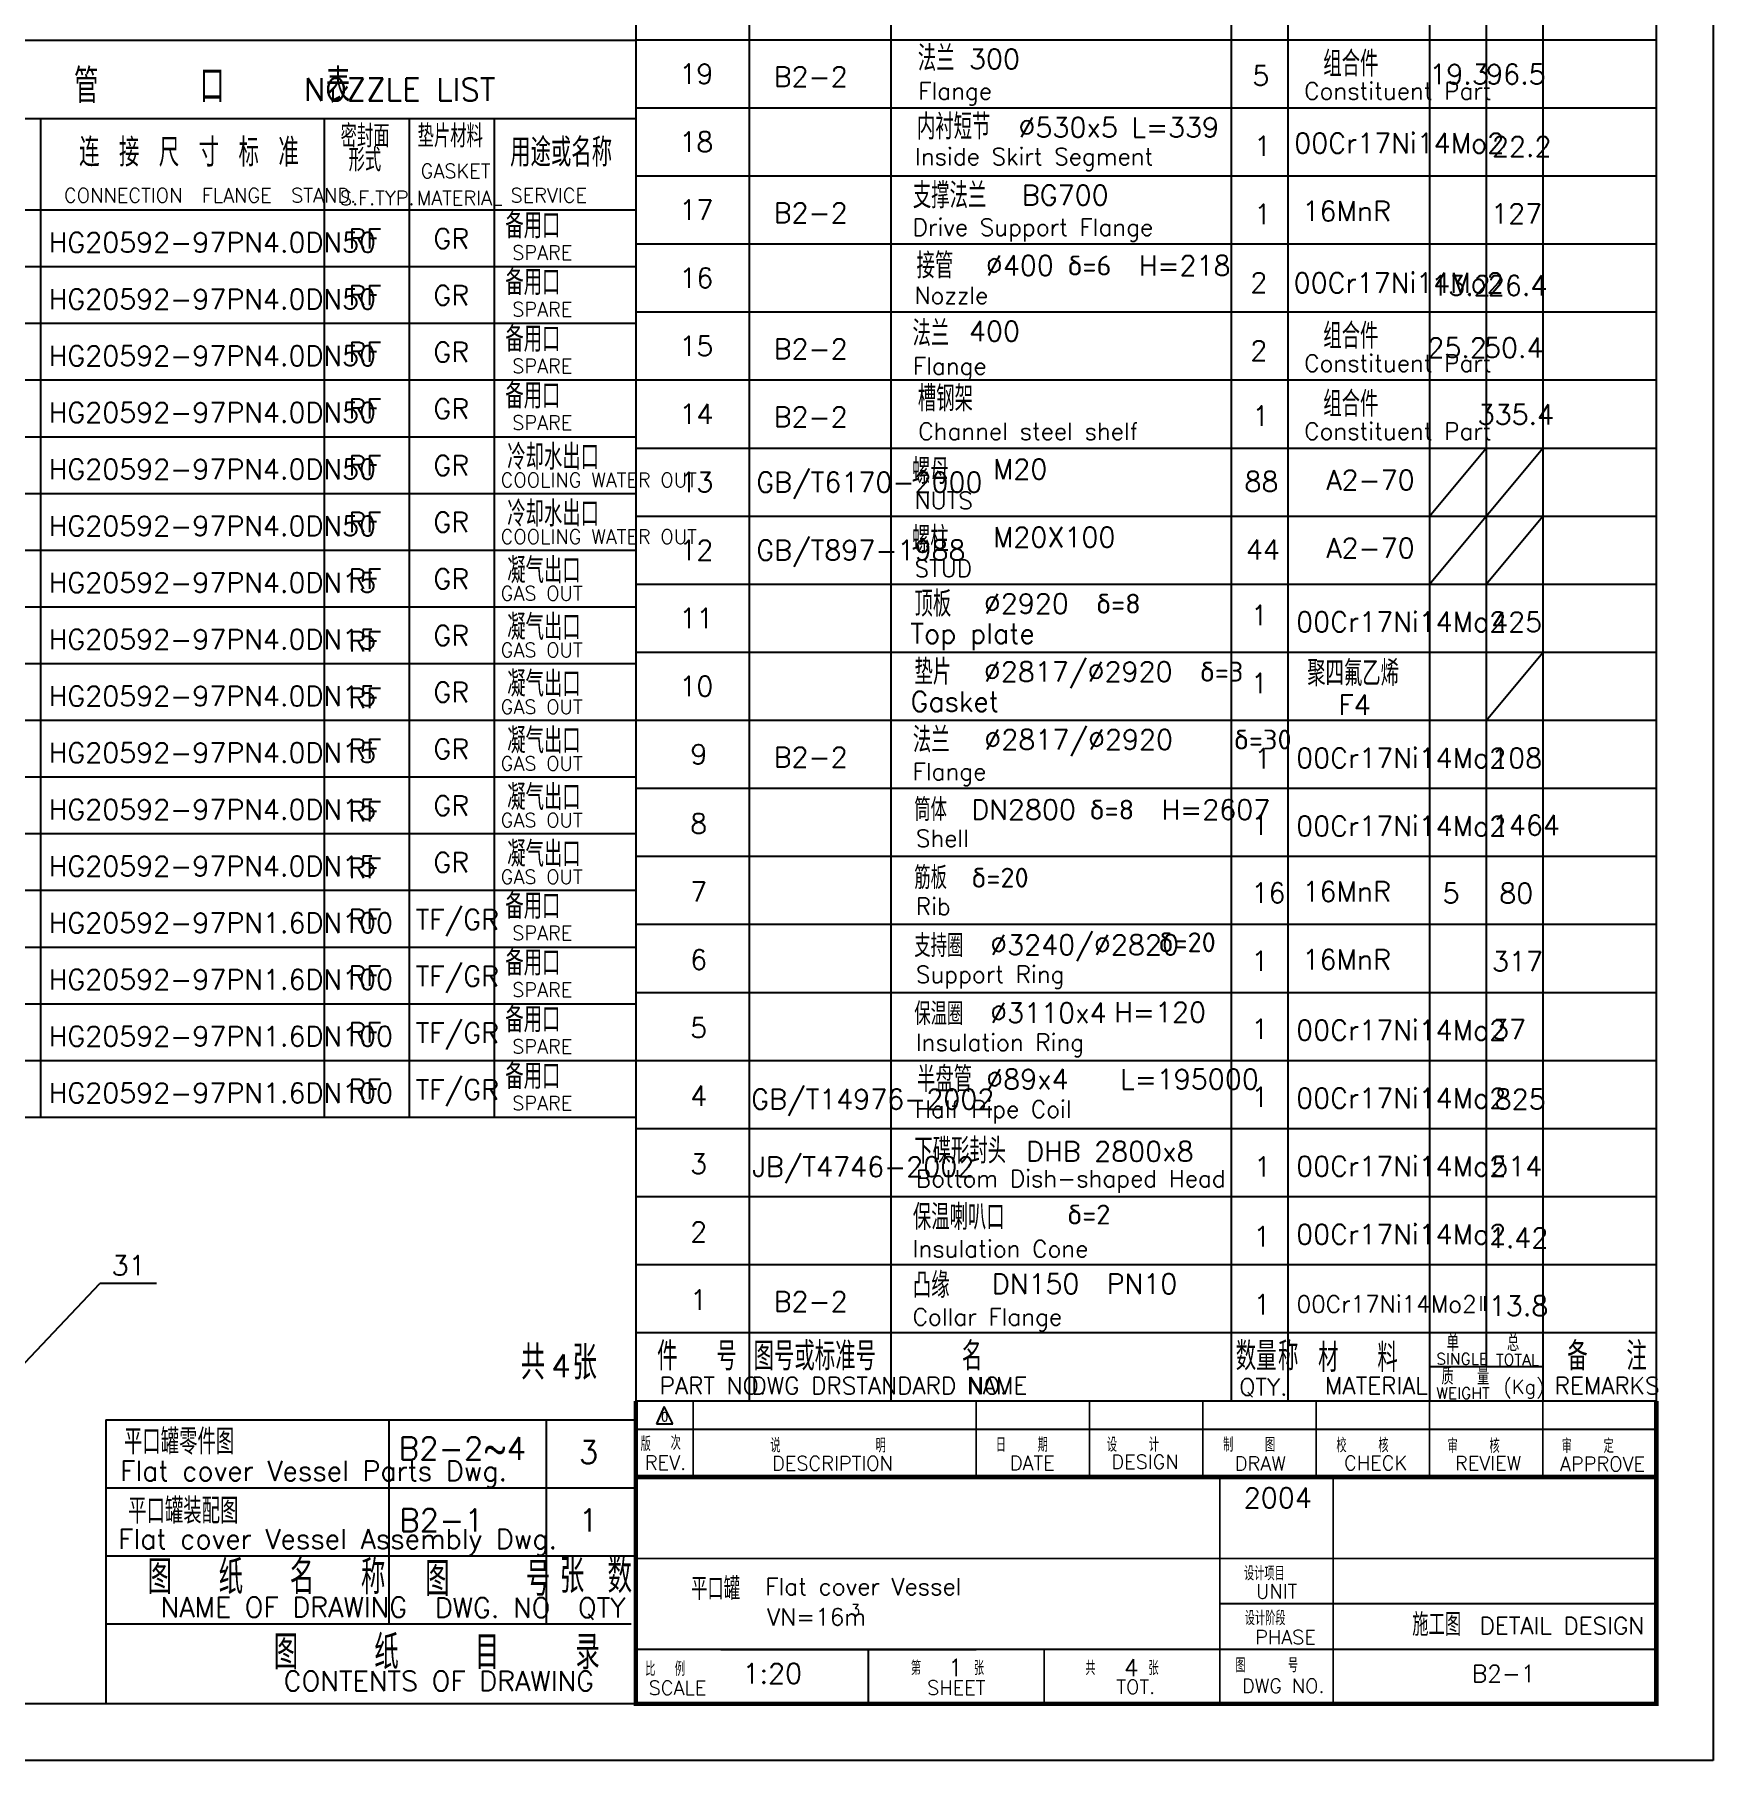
# Model space of a CAD drawing. Extents: x 1512 to 4800, y -77 to 764.
# Drawn here: x 1810.2 to 2106.2, y -76.5 to 227.9 of the extents above; entities that cross this region are included whole.
import ezdxf
from ezdxf.enums import TextEntityAlignment as Align

# ---------------------------------------------------------------- set-up
doc = ezdxf.new("R2010")
doc.units = 0
doc.header["$MEASUREMENT"] = 0
doc.layers.get('0').update_dxf_attribs({"linetype": 'CONTINUOUS'})
doc.layers.add('1', color=1, linetype='CONTINUOUS')
doc.styles.add('ACANSTS', font='romans.shx', dxfattribs={"height": 1, "bigfont": 'gbcbig.shx'})

msp = doc.modelspace()

# ---------------------------------------------------------------- linework, layer by layer
for p, q in [((2096.2723817, 226.8732907), (1916.2723817, 226.8732907)), ((2096.2723817, 214.8732907), (1916.2723817, 214.8732907)), ((2096.2723817, 202.8732907), (1916.2723817, 202.8732907)), ((2096.2723817, 190.8732907), (1916.2723817, 190.8732907)), ((2096.2723817, 178.8732907), (1916.2723817, 178.8732907)), ((2096.2723817, 166.8732907), (1916.2723817, 166.8732907)), ((2096.2723817, 154.8732907), (1916.2723817, 154.8732907)), ((2096.2723817, 142.8732907), (1916.2723817, 142.8732907)), ((2096.2723817, 130.8732907), (1916.2723817, 130.8732907)), ((2096.2723817, 118.8732907), (1916.2723817, 118.8732907)), ((2066.2763817, 106.8732911), (2076.2763817, 118.8732911)), ((2096.2723817, 106.8732907), (1916.2723817, 106.8732907)), ((2096.2723817, 82.8732907), (1916.2723817, 82.8732907)), ((2096.2723817, 70.8732907), (1916.2723817, 70.8732907)), ((2096.2723817, 58.8732907), (1916.2723817, 58.8732907)), ((2096.2723817, 46.8732907), (1916.2723817, 46.8732907)), ((2096.2723817, 34.8732907), (1916.2723817, 34.8732907)), ((2096.2723817, 22.8732907), (1916.2723817, 22.8732907)), ((2096.2723817, 10.8732907), (1916.2723817, 10.8732907)), ((2096.2723817, -1.1267093), (1916.2723817, -1.1267093)), ((1916.2763814, -13.1267093), (2096.2763814, -13.1267093)), ((1921.262048, -14.1090015), (1919.8883783, -17.1512701)), ((1922.814891, -17.1512701), (1921.262048, -14.1090015)), ((1822.7927294, -16.4509363), (1916.2803811, -16.4509363)), ((1916.2763814, -18.1267093), (2096.2763814, -18.1267093)), ((1919.8883783, -17.1512701), (1922.814891, -17.1512701)), ((1822.7927294, -28.4509363), (1916.2803811, -28.4509363)), ((2096.2763814, -36.9267093), (2096.2763814, -44.9267093)), ((1822.7927294, -40.4509363), (1916.2803811, -40.4509363)), ((2096.2763814, -48.9267093), (2019.2763814, -48.9267093)), ((1822.7927294, -52.4509363), (1915.4248035, -52.4509363)), ((1916.2763814, -66.5267093), (1916.2763814, -56.9267093)), ((1916.2763814, -66.5267093), (1916.2763814, -56.9267093)), ((1931.2763814, -56.9267093), (1976.2763814, -56.9267093)), ((2096.2763814, -56.9267093), (2019.2763814, -56.9267093)), ((1916.2763814, -66.5267093), (1931.2763814, -66.5267093)), ((1976.2763814, -66.5267093), (1990.8763814, -66.5267093))]:
    msp.add_line(p, q)
at = {"ltscale": 5}
for p, q in [((2066.2763814, 154.8732907), (2056.2763814, 142.8732907)), ((2076.2763814, 154.8732907), (2066.2763814, 142.8732907)), ((2066.2763814, 142.8732907), (2056.2763814, 130.8732907)), ((2076.2763814, 142.8732907), (2066.2763814, 130.8732907))]:
    msp.add_line(p, q, dxfattribs=at)
at = {"ltscale": 10}
for p, q in [((2096.2723817, 94.8732907), (1916.2723817, 94.8732907)), ((1801.210757, -14.0393104), (1821.6985371, 7.587828)), ((2076.2763814, -7.1267093), (2056.2763814, -7.1267093))]:
    msp.add_line(p, q, dxfattribs=at)
msp.add_lwpolyline([(2106.2763814, -76.5267093), (1512.2763814, -76.5267093), (1512.2763814, 764.4732907), (2106.2763814, 764.4732907)], close=True)
for points in [[(1916.2723817, 196.8732907), (1781.2723817, 196.8732907)], [(1916.2723817, 186.8732907), (1781.2723817, 186.8732907)], [(1916.2723817, 176.8732907), (1781.2723817, 176.8732907)], [(1916.2723817, 166.8732907), (1781.2723817, 166.8732907)], [(1916.2723817, 156.8732907), (1781.2723817, 156.8732907)], [(1916.2723817, 146.8732907), (1781.2723817, 146.8732907)], [(1916.2723817, 136.8732907), (1781.2723817, 136.8732907)], [(1916.2723817, 126.8732907), (1781.2723817, 126.8732907)], [(1916.2723817, 116.8732907), (1781.2723817, 116.8732907)], [(1916.2723817, 106.8732907), (1781.2723817, 106.8732907)], [(1916.2723817, 96.8732907), (1781.2723817, 96.8732907)], [(1916.2723817, 86.8732907), (1781.2723817, 86.8732907)], [(1916.2723817, 76.8732907), (1781.2723817, 76.8732907)], [(1916.2723817, 66.8732907), (1781.2723817, 66.8732907)], [(1916.2723817, 56.8732907), (1781.2723817, 56.8732907)], [(1916.2723817, 46.8732907), (1781.2723817, 46.8732907)], [(1916.2723817, 36.8732907), (1646.2723817, 36.8732907)], [(1916.2763814, -56.9267093), (1916.2763814, -36.9267093)]]:
    msp.add_lwpolyline(points)
for points in [[(1916.2763814, -26.5267093, 0.8, 0.8, 0), (1916.2763814, -13.1267093, 0.8, 0.8, 0)], [(1926.4013814, -13.1267093, 0.3, 0.3, 0), (1926.4013814, -26.5267093, 0.3, 0.3, 0)], [(1976.2763814, -26.5267093, 0.3, 0.3, 0), (1976.2763814, -13.1267093, 0.3, 0.3, 0)], [(1996.2763814, -26.5267093, 0.3, 0.3, 0), (1996.2763814, -13.1267093, 0.3, 0.3, 0)], [(2016.2763814, -26.5267093, 0.3, 0.3, 0), (2016.2763814, -13.1267093, 0.3, 0.3, 0)], [(2036.2763814, -26.5267093, 0.3, 0.3, 0), (2036.2763814, -13.1267093, 0.3, 0.3, 0)], [(2056.2763814, -26.5267093, 0.3, 0.3, 0), (2056.2763814, -13.1267093, 0.3, 0.3, 0)], [(2076.2763814, -26.5267093, 0.3, 0.3, 0), (2076.2763814, -13.1267093, 0.3, 0.3, 0)], [(2096.2763814, -13.1267093, 0.8, 0.8, 0), (2096.2763814, -26.5267093, 0.8, 0.8, 0)], [(2096.2763814, -26.5267093, 0.8, 0.8, 0), (2096.2763814, -66.5267093, 0.8, 0.8, 0), (1916.2763814, -66.5267093, 0.8, 0.8, 0), (2016.2763814, -66.5267093, 0.8, 0.8, 0), (1916.2763814, -66.5267093, 0.8, 0.8, 0), (1916.2763814, -26.5267093, 0.8, 0.8, 0)], [(2096.2763814, -26.5267093, 0.8, 0.8, 0), (1916.2763814, -26.5267093, 0.8, 0.8, 0)], [(2019.2763814, -66.5267093, 0.3, 0.3, 0), (2019.2763814, -26.5267093, 0.3, 0.3, 0)], [(2039.2763814, -26.5267093, 0.3, 0.3, 0), (2039.2763814, -66.5267093, 0.3, 0.3, 0)], [(1916.2763814, -40.9267093, 0.3, 0.3, 0), (2096.2763814, -40.9267093, 0.3, 0.3, 0)], [(1916.2763814, -56.9267093, 0.3, 0.3, 0), (2019.2763814, -56.9267093, 0.3, 0.3, 0)], [(1957.2763814, -56.9267093, 0.3, 0.3, 0), (1957.2763814, -66.5267093, 0.3, 0.3, 0)], [(1988.2763814, -56.9267093, 0.3, 0.3, 0), (1988.2763814, -66.5267093, 0.3, 0.3, 0)]]:
    msp.add_lwpolyline(points, format="xyseb")
at = {"layer": '1', "ltscale": 10}
for p, q in [((1916.2763814, 394.8732907), (1916.2763814, -13.1267093)), ((1936.2764281, 394.8732907), (1936.2764281, -13.1267093)), ((1961.2764281, 394.8732907), (1961.2764281, -13.1267093)), ((2021.2763814, 394.8732907), (2021.2763814, -13.1267093)), ((2031.2763814, 394.8732907), (2031.2763814, -13.1267093)), ((2056.2763814, 394.8732907), (2056.2763814, -13.1267093)), ((2066.2763814, 394.8732907), (2066.2763814, -7.1267093)), ((2076.2763814, 394.8732907), (2076.2763814, -13.1267093)), ((1916.2723817, 334.8732907), (1916.2723817, 64.8732907)), ((1781.2723817, 226.8732907), (1916.2723817, 226.8732907)), ((1916.2723817, 226.8732907), (1916.2723817, 36.8732907)), ((1781.2723817, 213.0717734), (1916.2723817, 213.0717734)), ((1811.2723817, 213.0717734), (1811.2723817, 56.8732907)), ((1861.2723817, 213.0717734), (1861.2723817, 56.8732907)), ((1876.2723817, 213.0717734), (1876.2723817, 56.8732907)), ((1891.2723817, 213.0717734), (1891.2723817, 56.8732907)), ((1811.2723817, 56.8732907), (1811.2723817, 36.8732907)), ((1861.2723817, 56.8732907), (1861.2723817, 36.8732907)), ((1876.2723817, 56.8732907), (1876.2723817, 36.8732907)), ((1891.2723817, 56.8732907), (1891.2723817, 36.8732907)), ((1822.7927294, -16.4509363), (1822.7927294, -66.4509363)), ((1872.6989313, -16.4509363), (1872.6989313, -52.4509363)), ((1900.4248035, -16.4509363), (1900.4248035, -52.4509363))]:
    msp.add_line(p, q, dxfattribs=at)
at = {"layer": '1', "ltscale": 500}
msp.add_line((1831.6985371, 7.587828), (1821.6985371, 7.587828), dxfattribs=at)
at = {"layer": '1', "ltscale": 10}
msp.add_lwpolyline([(2096.2763814, -66.5267093), (1537.2763814, -66.5267093), (1537.2763814, 754.4732907), (2096.2763814, 754.4732907)], close=True, dxfattribs=at)

# ---------------------------------------------------------------- texts
at = {"style": 'ACANSTS'}
for s, height, p in [('法兰', 4.5, (1966.0103172, 221.4029122)), ('300', 3.5, (1975.027103, 221.7856752)), ('管    口    表', 6, (1817.1673028, 215.7723738)), ('NOZZLE LIST', 4, (1857.7266613, 216.1540844)), ('Flange', 3, (1966.0983168, 216.3774356)), ('连 接 尺 寸 标 准', 5, (1818.0677639, 204.5694913)), ('密封面', 4, (1864.1832055, 207.9415159)), ('垫片材料', 4, (1877.7696216, 207.9415159)), ('用途或名称', 5, (1894.086367, 204.5694913)), ('形式', 4, (1865.5891646, 203.7264859)), ('GASKET ', 2.5, (1878.3064069, 202.5377922)), ('CONNECTION  FLANGE  STAND.', 2.5, (1815.3944971, 198.2473532)), ('S.F.TYP.', 2.5, (1864.0610591, 197.7882062)), ('MATERIAL', 2.5, (1877.5996183, 197.7882062)), ('SERVICE', 2.5, (1894.1594248, 198.2473532)), ('备用口', 4.5, (1893.2430073, 191.9022737)), ('HG20592-97PN4.0DN50', 3.5, (1812.688817, 189.4429645)), ('GR', 3.5, (1880.5598672, 190.1109495)), ('SPARE', 2.5, (1894.4540184, 188.1445422)), ('备用口', 4.5, (1893.2430073, 181.9022737)), ('00Cr17Ni14Mo2', 3.5, (2032.3085318, 182.3091561)), ('HG20592-97PN4.0DN50', 3.5, (1812.688817, 179.4429645)), ('GR', 3.5, (1880.5598672, 180.1109495)), ('SPARE', 2.5, (1894.4540184, 178.1445422)), ('备用口', 4.5, (1893.2430073, 171.9022737)), ('法兰', 4.5, (1965.0641468, 172.8987647)), ('400', 3.5, (1975.027103, 173.7856752)), ('GR', 3.5, (1880.5598672, 170.1109495)), ('HG20592-97PN4.0DN50', 3.5, (1812.688817, 169.4429645)), ('SPARE', 2.5, (1894.4540184, 168.1445422)), ('Flange', 3, (1965.1521464, 167.8732881)), ('备用口', 4.5, (1893.2430073, 161.9022737)), ('槽钢架', 4.5, (1966.0103172, 161.4029122)), ('HG20592-97PN4.0DN50', 3.5, (1812.688817, 159.4429645)), ('GR', 3.5, (1880.5598672, 160.1109495)), ('SPARE', 2.5, (1894.4540184, 158.1445422)), ('Channel steel shelf', 3, (1966.0983168, 156.3774356)), ('冷却水出口', 4.5, (1893.5771612, 151.0857262)), ('HG20592-97PN4.0DN50', 3.5, (1812.688817, 149.4429645)), ('GR', 3.5, (1880.5598672, 150.1109495)), ('螺母', 4.5, (1964.9628728, 148.5974314)), ('M20', 3.5, (1979.2639523, 149.4570845)), ('COOLING WATER OUT', 2.5, (1892.4199445, 148.0512972)), ('GB/T6170-2000', 3.5, (1937.5199317, 147.1533424)), ('88', 3.5, (2023.6235767, 147.2682712)), ('A2-70', 3.5, (2038.0498942, 147.5444041)), ('NUTS', 3, (1965.4378163, 144.1949119)), ('GR', 3.5, (1880.5598672, 140.1109495)), ('冷却水出口', 4.5, (1893.5771612, 141.0857262)), ('HG20592-97PN4.0DN50', 3.5, (1812.688817, 139.4429645)), ('COOLING WATER OUT', 2.5, (1892.4199445, 138.0512972)), ('螺柱', 4.5, (1964.9628728, 136.5974314)), ('M20X100', 3.5, (1979.2639523, 137.4570845)), ('GB/T897-1988', 3.5, (1937.5199317, 135.1533424)), ('44', 3.5, (2023.8916565, 135.2682712)), ('A2-70', 3.5, (2038.0498942, 135.5444041)), ('凝气出口', 4.5, (1893.5771612, 131.0857262)), ('STUD', 3, (1965.4378163, 132.1949119)), ('HG20592-97PN4.0DN15', 3.5, (1812.688817, 129.4429645)), ('GR', 3.5, (1880.5598672, 130.1109495)), ('GAS OUT', 2.5, (1892.4199445, 128.0512972)), ('顶板', 4.5, (1965.415633, 125.1949226)), ('%%c2920  δ=8', 3.5, (1977.649488, 125.7384511)), ('凝气出口', 4.5, (1893.5771612, 121.0857262)), ('1', 3.5, (2024.7746745, 123.6982715)), ('HG20592-97PN4.0DN15', 3.5, (1812.688817, 119.4429645)), ('GR', 3.5, (1880.5598672, 120.1109495)), ('Top plate', 3.5, (1964.7091315, 120.4752223)), ('GAS OUT', 2.5, (1892.4199445, 118.0512972)), ('凝气出口', 4.5, (1893.5771612, 111.0857262)), ('垫片', 4.5, (1965.415633, 113.1949226)), ('%%c2817/%%c2920  δ=3', 3.5, (1977.649488, 113.7384511)), ('聚四氟乙烯', 4.5, (2034.686767, 112.9623401)), ('HG20592-97PN4.0DN15', 3.5, (1812.688817, 109.4429645)), ('GR', 3.5, (1880.5598672, 110.1109495)), ('1', 3.5, (2024.7746745, 111.6982715)), ('GAS OUT', 2.5, (1892.4199445, 108.0512972)), ('Gasket', 3.5, (1964.7091315, 108.4752223)), ('F4', 3.5, (2040.2051496, 107.9074293)), ('GR', 3.5, (1880.5598672, 100.1109495)), ('凝气出口', 4.5, (1893.5771612, 101.0857262)), ('HG20592-97PN4.0DN15', 3.5, (1812.688817, 99.4429645)), ('GAS OUT', 2.5, (1892.4199445, 98.0512972)), ('凝气出口', 4.5, (1893.5771612, 91.0857262)), ('HG20592-97PN4.0DN15', 3.5, (1812.688817, 89.4429645)), ('GR', 3.5, (1880.5598672, 90.1109495)), ('GAS OUT', 2.5, (1892.4199445, 88.0512972)), ('凝气出口', 4.5, (1893.5771612, 81.0857262)), ('HG20592-97PN4.0DN15', 3.5, (1812.688817, 79.4429645)), ('GR', 3.5, (1880.5598672, 80.1109495)), ('GAS OUT', 2.5, (1892.4199445, 78.0512972)), ('备用口', 4.5, (1893.2430073, 71.9022737)), ('TF/GR', 3.5, (1877.4221391, 70.0330743)), ('HG20592-97PN1.6DN100', 3.5, (1812.688817, 69.4429645)), ('SPARE', 2.5, (1894.4540184, 68.1445422)), ('TF/GR', 3.5, (1877.4221391, 60.0330743)), ('备用口', 4.5, (1893.2430073, 61.9022737)), ('HG20592-97PN1.6DN100', 3.5, (1812.688817, 59.4429645)), ('SPARE', 2.5, (1894.4540184, 58.1445422)), ('备用口', 4.5, (1893.2430073, 51.9022737)), ('HG20592-97PN1.6DN100', 3.5, (1812.688817, 49.4429645)), ('TF/GR', 3.5, (1877.4221391, 50.0330743)), ('SPARE', 2.5, (1894.4540184, 48.1445422)), ('备用口', 4.5, (1893.2430073, 41.9022737)), ('HG20592-97PN1.6DN100', 3.5, (1812.688817, 39.4429645)), ('TF/GR', 3.5, (1877.4221391, 40.0330743)), ('SPARE', 2.5, (1894.4540184, 38.1445422)), ('共', 6, (1895.9501347, -9.3608767, -15)), ('张', 6, (1905.0879587, -9.3608767, -15)), ('件  号', 5, (1920.0262748, -7.7289218)), ('图号或标准号', 5, (1937.0365588, -7.7289218)), ('名              称', 5, (1973.7752399, -7.7289218)), ('数量', 5, (2022.0879732, -7.7289218)), ('材  料', 5, (2036.6175902, -8.0032518)), ('单', 3, (2059.2979683, -4.3525266)), ('总', 3, (2069.9293944, -4.3556637)), ('备  注', 5, (2080.5608224, -7.7289218)), ('4', 4, (1901.3446573, -8.9364307, -15)), ('SINGLE', 2, (2057.462569, -6.7174683)), ('TOTAL', 2, (2067.9729539, -6.8449104)), ('PART NO.', 3, (1920.4685248, -11.9232861)), ('DWG DRSTANDARD NO.', 3, (1936.653909, -11.9232861)), ('NAME', 3, (1974.6646716, -11.9232861)), ('MATERIAL', 3, (2037.8357511, -11.9232861)), ('质  量', 3, (2058.3780586, -10.2756654)), ('(Kg)', 2.5, (2069.2789771, -11.876135)), ('REMARKS', 3, (2078.3465207, -11.9232861)), ('QTY.', 3, (2022.7074711, -12.1537883)), ('WEIGHT', 2, (2057.462569, -12.7462714)), ('B2-2~4', 4, (1874.4395415, -23.4909698)), ('3', 4, (1906.2077302, -24.1652822)), ('版  ', 2.5, (1917.1068821, -21.9412542)), ('次', 2.5, (1922.4147984, -21.7604672)), ('说         明', 2.5, (1939.9947752, -22.2059145)), ('日   期', 2.5, (1979.7549192, -22.0881651)), ('设   计', 2.5, (1999.3549192, -22.0881651)), ('制   图', 2.5, (2019.8526699, -22.0881651)), ('校   核', 2.5, (2039.8512813, -22.1960652)), ('审   核', 2.5, (2059.4512813, -22.3039641)), ('审   定', 2.5, (2079.5914321, -22.3039653)), ('Flat cover Vessel Parts Dwg.', 3.5, (1825.2946961, -27.1944902, 15)), ('REV.', 2.5, (1917.8472329, -25.2560259)), ('DESCRIPTION', 2.5, (1940.2905037, -25.3788127)), ('DATE', 2.5, (1982.2256, -25.301412)), ('DESIGN', 2.5, (2000.1436571, -25.1211248)), ('DRAW', 2.5, (2021.9029122, -25.4014345)), ('CHECK', 2.5, (2041.1904603, -25.3004569)), ('B2-1', 4, (1874.5441101, -36.1601033)), ('1', 4, (1906.2077302, -36.1601033)), ('Flat cover Vessel Assembly Dwg.', 3.5, (1824.9469807, -39.2089759, 15)), ('图  纸  名  称', 6, (1830.1262788, -47.1906193)), ('图   号', 6, (1879.1037848, -47.5032125)), ('张 数', 6, (1902.8482556, -46.9888446)), ('设计项目', 2.5, (2023.5432481, -44.7762554)), ('UNIT', 2.5, (2025.6455279, -47.957004)), ('NAME OF DRAWING', 3.5, (1832.4228771, -51.2234615, 15)), ('DWG. NO', 3.5, (1880.794194, -51.3268595, 15)), ('QTY', 3.5, (1906.0477956, -51.3268595, 15)), ('设计阶段', 2.5, (2023.6818765, -52.6645504)), ('施工图', 4, (2053.2151829, -54.5625919)), ('DETAIL DESIGN', 3, (2065.1079801, -54.2590181)), ('图   纸   目   录', 6, (1852.3870855, -60.4284622)), ('PHASE', 2.5, (2025.5017063, -56.0365127)), ('CONTENTS OF DRAWING', 3.5, (1854.144661, -64.2605115, 15)), ('比  例', 2.5, (1917.9165636, -61.626283)), ('1:20', 3.5, (1935.0957005, -62.9225097)), ('第     张', 2.5, (1964.7827453, -61.468609)), ('1', 3, (1971.378467, -61.6587691)), ('共     张', 2.5, (1995.5663825, -61.4686078)), ('4', 3, (2002.378467, -61.6587691)), ('图    号', 2.5, (2022.0412659, -60.9688423)), ('SCALE', 2.5, (1918.5204843, -64.975088)), ('SHEET ', 2.5, (1967.6483654, -64.9392384)), ('TOT.', 2.5, (2001.0229468, -64.7815644)), ('DWG NO.', 2.5, (2023.1825663, -64.6112134))]:
    msp.add_text(s, height=height, dxfattribs=at).set_placement(p)
at = {"ltscale": 10, "style": 'ACANSTS'}
for p in [(2042.3905251, 222.9333397), (2042.3905251, 174.9333397), (2042.3905251, 162.9333397)]:
    msp.add_text('组合件', height=4.5, dxfattribs=at).set_placement(p, align=Align.MIDDLE)
for s, height, p in [('19', 3.5, (1923.9455239, 219.1727651)), ('B2-2', 3.5, (1940.5809885, 218.6670363)), ('Constituent Part', 3, (2034.1732437, 216.3951182)), ('内衬短节', 4.5, (1965.8539119, 209.3468906)), ('%%c530x5 L=339', 3.5, (1983.7548841, 209.7372289)), ('18', 3.5, (1923.9455239, 207.1727651)), ('00Cr17Ni14Mo2', 3.5, (2032.4050059, 206.9539309)), ('Inside Skirt Segment', 3, (1965.5101754, 204.8363213)), ('1', 3.5, (2025.3311966, 206.4340134)), ('22.2', 3.5, (2067.2900387, 206.3471605)), ('支撑法兰', 4.5, (1965.1351902, 197.2046315)), ('BG700', 3.5, (1984.3641731, 197.7711494)), ('17', 3.5, (1923.9455239, 195.1727651)), ('B2-2', 3.5, (1940.5809885, 194.6670363)), ('1', 3.5, (2025.3311966, 194.4340134)), ('16MnR', 3.5, (2033.8605519, 194.9776118)), ('127', 3.5, (2067.1386033, 194.5060077)), ('Drive Support Flange', 3, (1965.0992212, 192.3663028)), ('接管', 4.5, (1965.782514, 184.8427432)), ('%%c400 δ=6  H=218', 3.5, (1977.9970788, 185.3683741)), ('16', 3.5, (1923.9455239, 183.1727651)), ('Nozzle', 3, (1965.4387775, 180.3321739)), ('13.2', 3.5, (2056.5605481, 181.8430131)), ('26.4', 3.5, (2066.5605481, 181.8430131)), ('15', 3.5, (1923.9455239, 171.1727651)), ('B2-2', 3.5, (1940.5809885, 170.6670363)), ('Constituent Part', 3, (2034.1732437, 168.3951182)), ('14', 3.5, (1923.9455239, 159.1727651)), ('B2-2', 3.5, (1940.5809885, 158.6670363)), ('Constituent Part', 3, (2034.1732437, 156.3951182)), ('13', 3.5, (1923.9455239, 147.1727651)), ('12', 3.5, (1923.9455239, 135.1727651)), ('11', 3.5, (1923.9455239, 123.1727651)), ('00Cr17Ni14Mo2', 3.5, (2032.7504632, 122.5143283)), ('425', 3.5, (2067.1386033, 122.5060077)), ('10', 3.5, (1923.9455239, 111.1727651)), ('法兰', 4.5, (1965.1351902, 101.2046315)), ('%%c2817/%%c2920   δ=30', 3.5, (1977.7324601, 101.7711494)), ('9', 3.5, (1925.8830873, 99.1727651)), ('B2-2', 3.5, (1940.5809885, 98.6670363)), ('1', 3.5, (2025.3311966, 98.4340134)), ('00Cr17Ni14Mo2', 3.5, (2032.7504632, 98.5143283)), ('108', 3.5, (2067.1386033, 98.5060077)), ('Flange', 3, (1965.0992212, 96.3663028)), ('筒体', 4, (1965.3876335, 89.1561534)), ('DN2800 δ=8  H=2607', 3.5, (1975.4444706, 89.4108968)), ('8', 3.5, (1925.8432619, 86.9477732)), ('1', 3.5, (2024.8542591, 86.7231325)), ('00Cr17Ni14Mo2', 3.5, (2032.7504632, 86.5143283)), ('1464', 3.5, (2067.2707165, 86.6655996)), ('Shell', 3, (1965.6626586, 84.5941706)), ('筋板', 4, (1965.3876335, 77.1561534)), ('δ=20', 3.5, (1975.4444706, 77.4108968)), ('7', 3.5, (1925.8432619, 74.9477732)), ('16', 3.5, (2024.8542591, 74.7231325)), ('16MnR', 3.5, (2033.8565522, 74.9776118)), ('5', 3.5, (2058.5710842, 74.6655996)), ('80', 3.5, (2068.5710842, 74.6655996)), ('Rib', 3, (1965.6626586, 72.5941706)), ('支持圈', 4, (1965.3876335, 65.1561534)), ('%%c3240/%%c2820', 3.5, (1978.7709286, 65.5770748)), ('δ=20', 3.5, (2008.4510958, 66.012528)), ('6', 3.5, (1925.8432619, 62.9477732)), ('1', 3.5, (2024.8542591, 62.7231325)), ('16MnR', 3.5, (2033.8565522, 62.9776118)), ('317', 3.5, (2067.2707165, 62.6655996)), ('Support Ring', 3, (1965.6626586, 60.5941706)), ('保温圈', 4, (1965.3876335, 53.1561534)), ('%%c3110x4', 3.5, (1978.7709286, 53.5770748)), ('H=120', 3.5, (2000.6485599, 53.6789238)), ('5', 3.5, (1925.8432619, 50.9477732)), ('1', 3.5, (2024.8542591, 50.7231325)), ('00Cr17Ni14Mo2', 3.5, (2032.7504632, 50.5143283)), ('37', 3.5, (2067.2707165, 50.6655996)), ('Insulation Ring', 3, (1965.6626586, 48.5941706)), ('半盘管', 4.5, (1965.8499122, 41.3468906)), ('%%c89x4   L=195000', 3.5, (1978.0644771, 41.8725216)), ('4', 3.5, (1925.8432619, 38.9477732)), ('GB/T14976-2002', 3.5, (1936.6144673, 38.3545506)), ('Half Pipe Coil', 3, (1965.5061757, 36.8363213)), ('1', 3.5, (2024.8542591, 38.7231325)), ('00Cr17Ni14Mo2', 3.5, (2032.7504632, 38.5143283)), ('825', 3.5, (2067.7682877, 38.3471605)), ('下碟形封头', 4.5, (1965.3876335, 28.7375848)), ('3', 3.5, (1925.8432619, 26.9477732)), ('JB/T4746-2002', 3.5, (1936.8108484, 26.4340134)), ('DHB 2800x8', 3.5, (1985.1148315, 29.1408403)), ('Bottom Dish-shaped Head', 3, (1965.6626586, 24.5941706)), ('1', 3.5, (2025.3271969, 26.4340134)), ('00Cr17Ni14Mo2', 3.5, (2032.7504632, 26.5143283)), ('514', 3.5, (2067.1346035, 26.5060077)), ('保温喇叭口', 4.5, (1965.1311905, 17.0461372)), ('δ=2', 3.5, (1992.3530144, 18.0132843)), ('2', 3.5, (1925.8432619, 14.9477732)), ('Insulation Cone', 3, (1965.0952215, 12.2078085)), ('1', 3.5, (2025.2132439, 14.1446)), ('00Cr17Ni14Mo2', 3.5, (2032.7504632, 14.5143283)), ('1.42', 3.5, (2066.7202349, 13.8892303)), ('凸缘', 4.5, (1965.1311905, 5.0461372)), ('DN150  PN10', 3.5, (1979.0677239, 5.7950039)), ('1', 3.5, (1925.8432619, 2.9477732)), ('B2-2', 3.5, (1940.5769888, 2.6670363)), ('Collar Flange ', 3, (1965.0952215, 0.2078085)), ('1', 3.5, (2025.2132439, 2.1446)), ('00Cr17Ni14Mo2Ⅱ', 3, (2032.8332712, 2.4577226)), ('13.8', 3.5, (2066.7202349, 1.8892303)), ('平口罐', 4, (1926.0152643, -48.2398742)), ('Flat cover Vessel', 3, (1939.124034, -47.3470534)), ('VN=16m', 3, (1939.4220026, -52.7039433)), ('3', 2, (1954.0964765, -50.9542468))]:
    msp.add_text(s, height=height, dxfattribs=at).set_placement(p)
for s, height, p in [('5', 3.5, (2026.5110399, 218.8512457)), ('2', 3.5, (2026.1510062, 182.3470982)), ('2', 3.5, (2026.1510062, 170.3470982)), ('1', 3.5, (2026.5110399, 158.8512457)), ('平口罐零件图', 4.5, (1835.702924, -22.5500843)), ('平口罐装配图', 4.5, (1836.438983, -34.7551692))]:
    msp.add_text(s, height=height, dxfattribs=at).set_placement(p, align=Align.CENTER)
at = {"style": 'ACANSTS'}
for s, height, p in [('19.3', 3.5, (2061.4957177, 220.8583641)), ('96.5', 3.5, (2071.4957177, 220.8583641)), ('25.2', 3.5, (2061.1356734, 172.6225924)), ('50.4', 3.5, (2071.1356734, 172.6225924)), ('335.4', 3.5, (2071.4957177, 160.8583641)), ('0', 1.5, (1921.3388814, -15.9230917)), ('B2-1', 3, (2069.3559687, -61.2079181))]:
    msp.add_text(s, height=height, dxfattribs=at).set_placement(p, align=Align.MIDDLE)
for p in [(1868.4755316, 190.1109495), (1868.4755316, 180.1109495), (1868.4755316, 170.1109495), (1868.4755316, 160.1109495), (1868.4755316, 150.1109495), (1868.4755316, 140.1109495), (1868.4755316, 130.1109495), (1868.4755316, 119.0727917), (1868.4755316, 109.0727917), (1868.4755316, 100.1109495), (1868.4755316, 89.0727917), (1868.4755316, 79.0727917), (1868.4755316, 70.1109495), (1868.4755316, 60.1109495), (1868.4755316, 50.1109495), (1868.4755316, 40.1109495)]:
    msp.add_text('RF', height=3.5, dxfattribs=at).set_placement(p, align=Align.CENTER)
at = {"ltscale": 500, "style": 'ACANSTS'}
msp.add_text('31', height=3.5, dxfattribs=at).set_placement((1823.7886069, 9.0383912))
at = {"style": 'ACANSTS'}
for s, p in [('REVIEW', (2066.5923395, -24.080966)), ('APPROVE', (2086.7867023, -24.2391544))]:
    msp.add_text(s, height=2.5, dxfattribs=at).set_placement(p, align=Align.MIDDLE_CENTER)
at = {"style": 'ACANSTS', "flags": 8}
for tag, height, p in [('DWG_NAME_5', 0.0004, (1916.1630032, -15.7811174)), ('DWG_NAME_1', 0.0004, (1916.1630251, -15.7786991)), ('DWG_NAME_3', 0.0004, (1916.1630338, -15.7799235)), ('DWG_NAME_4', 0.0004, (1916.163041, -15.7805051)), ('DWG_NAME_2', 0.0004, (1916.1630951, -15.7793419)), ('ENGINEERING_NAME_4', 0.00045, (1916.1669308, -15.7805835)), ('ENGINEERING_NAME_3', 0.00045, (1916.166986, -15.7799407)), ('ENGINEERING_NAME_1', 0.00045, (1916.1674986, -15.7787683)), ('ENGINEERING_NAME_2', 0.00045, (1916.1675709, -15.7794111)), ('PROJECT_NAME_2', 0.0004, (1916.1713582, -15.7793535)), ('PROJECT_NAME_1', 0.0004, (1916.1713698, -15.7787974)), ('DWG_NO_1', 0.00035, (1916.1739517, -15.7787367)), ('DESIGN_STAGE_1', 0.0004, (1916.1766685, -15.7787936)), ('YEAR_1', 0.0003, (1916.1791008, -15.7788209)), ('2004', 3.5, (2029.5049975, -30.207435))]:
    msp.add_attdef(tag, text='', height=height, dxfattribs=at).set_placement(p, align=Align.MIDDLE)

doc.saveas('drawing.dxf')
